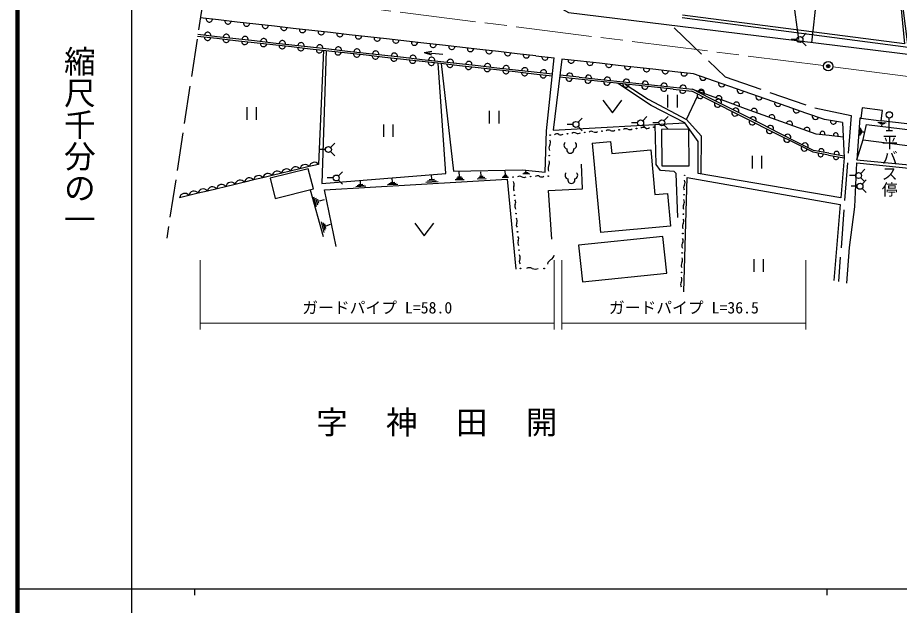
# Model space of a CAD drawing. Units: millimetres, scale not verified. Extents: x 40000 to 680000, y 20000 to 380000.
# Drawn here: x 40000 to 179484, y 202409 to 295421 of the extents above; entities that cross this region are included whole.
import ezdxf
from ezdxf.enums import TextEntityAlignment as Align

# ---------------------------------------------------------------- set-up
doc = ezdxf.new("R2010")
doc.units = ezdxf.units.MM
doc.header["$LTSCALE"] = 1000
doc.header["$PDMODE"] = 32
doc.header["$PDSIZE"] = 500
doc.linetypes.add('CHAIN', pattern=[18.5, 12, -1.5, 3.5, -1.5])
doc.linetypes.add('DASHED', pattern=[7.5, 6, -1.5])
for name, color, linetype, lineweight in [('M-BGD', 7, 'Continuous', 25), ('M-BGD-EXST', 7, 'Continuous', 25), ('M-BMK', 2, 'CHAIN', 13), ('M-BMK-SRVR', 3, 'Continuous', 25), ('M-STR-HTXT', 7, 'Continuous', 13), ('M-STR-STRC', 7, 'Continuous', 25), ('M-TTL', 2, 'Continuous', 140), ('M-TTL-BAND', 7, 'Continuous', 25)]:
    doc.layers.add(name, color=color, linetype=linetype, lineweight=lineweight)
doc.layers.add('M-BMK-HTXT', color=7, linetype='Continuous')
doc.layers.add('M-OTRS', color=6, linetype='Continuous')
doc.styles.add('@ＭＳ ゴシック', font='')
doc.styles.add('ＭＳ ゴシック', font='')
doc.styles.get('@ＭＳ ゴシック').set_extended_font_data('@MS Gothic')
doc.styles.get('ＭＳ ゴシック').set_extended_font_data('MS Gothic')

msp = doc.modelspace()

# ---------------------------------------------------------------- linework, layer by layer
at = {"layer": 'M-BGD', "linetype": 'DASHED'}
for p, q in [((69515, 299430), (63595, 260497)), ((143876, 293799), (151922, 286054)), ((151922, 286054), (166137, 281126)), ((166137, 281126), (171837, 279936)), ((171837, 279936), (169850, 253669))]:
    msp.add_line(p, q, dxfattribs=at)
at = {"layer": 'M-BGD'}
for p, q in [((71788, 295052), (68899, 295379)), ((74739, 294718), (71788, 295052)), ((80642, 294050), (74739, 294718)), ((83593, 293715), (80642, 294050)), ((89496, 293047), (83593, 293715)), ((92447, 292713), (89496, 293047)), ((164099, 292282), (164766, 292949)), ((68460, 292492), (71518, 292150)), ((68505, 292788), (71552, 292448)), ((71518, 292150), (74469, 291820)), ((71552, 292448), (74502, 292118)), ((74469, 291820), (77420, 291490)), ((74502, 292118), (77453, 291788)), ((77453, 291788), (80404, 291458)), ((95398, 292379), (92447, 292713)), ((98350, 292044), (95398, 292379)), ((104252, 291376), (98350, 292044)), ((163294, 291949), (162352, 291949)), ((164099, 291615), (164766, 290949)), ((77420, 291490), (80370, 291160)), ((80370, 291160), (83321, 290830)), ((80404, 291458), (86305, 290799)), ((83321, 290830), (86272, 290500)), ((86272, 290500), (92173, 289841)), ((86305, 290799), (89256, 290469)), ((88363, 290267), (87589, 272190)), ((89256, 290469), (92206, 290139)), ((92206, 290139), (95157, 289809)), ((107203, 291042), (104252, 291376)), ((113106, 290374), (107203, 291042)), ((116057, 290039), (113106, 290374)), ((92173, 289841), (95124, 289511)), ((95124, 289511), (98074, 289181)), ((95157, 289809), (98108, 289479)), ((98074, 289181), (101025, 288851)), ((98108, 289479), (101058, 289149)), ((101025, 288851), (103976, 288521)), ((101058, 289149), (104009, 288819)), ((104009, 288819), (106960, 288490)), ((104296, 289921), (105518, 290116)), ((104296, 289921), (107285, 289660)), ((104296, 289921), (105465, 289518)), ((119009, 289705), (116057, 290039)), ((121960, 289371), (119009, 289705)), ((121960, 289371), (124868, 289042)), ((129061, 288535), (126083, 288871)), ((103976, 288521), (106927, 288191)), ((106927, 288191), (109877, 287862)), ((106960, 288490), (109911, 288160)), ((109877, 287862), (112828, 287532)), ((109911, 288160), (112861, 287830)), ((112828, 287532), (115779, 287202)), ((112861, 287830), (115812, 287500)), ((115812, 287500), (118763, 287170)), ((132038, 288199), (129061, 288535)), ((135015, 287863), (132038, 288199)), ((137992, 287528), (135015, 287863)), ((140969, 287192), (137992, 287528)), ((115779, 287202), (118729, 286872)), ((118729, 286872), (121680, 286542)), ((118763, 287170), (121713, 286840)), ((121680, 286542), (124567, 286219)), ((121713, 286840), (124599, 286518)), ((128741, 285690), (125746, 286009)), ((128820, 285984), (125778, 286307)), ((128820, 285984), (131807, 285666)), ((143947, 286856), (140969, 287192)), ((146924, 286520), (143947, 286856)), ((161738, 281358), (146924, 286520)), ((131737, 285372), (128741, 285690)), ((137728, 284735), (131737, 285372)), ((131807, 285666), (134795, 285348)), ((134795, 285348), (137783, 285031)), ((140723, 284416), (137728, 284735)), ((137783, 285031), (140770, 284713)), ((140770, 284713), (143758, 284395)), ((143719, 284098), (140723, 284416)), ((143719, 284098), (146659, 283785)), ((143758, 284395), (146746, 284078)), ((149356, 282424), (146659, 283785)), ((146746, 284078), (149531, 283074)), ((149485, 282695), (146746, 284078)), ((145808, 279291), (147536, 283008)), ((160337, 276879), (149356, 282424)), ((152225, 281311), (149485, 282695)), ((149531, 283074), (152317, 282070)), ((152317, 282070), (155103, 281066)), ((154964, 279928), (152225, 281311)), ((155103, 281066), (157889, 280062)), ((164701, 280325), (161738, 281358)), ((173577, 281127), (173366, 279491)), ((176790, 280714), (173577, 281127)), ((176580, 279077), (176790, 280714)), ((157704, 278545), (154964, 279928)), ((157889, 280062), (160675, 279058)), ((160675, 279058), (166246, 277050)), ((167664, 279292), (164701, 280325)), ((170476, 278820), (167664, 279292)), ((173366, 279491), (173214, 279498)), ((173366, 279491), (176580, 279077)), ((146157, 277762), (141847, 277724)), ((141847, 277724), (141897, 271955)), ((146207, 271992), (146157, 277762)), ((160444, 277162), (157704, 278545)), ((170476, 278820), (170744, 273248)), ((173263, 276751), (173350, 277987)), ((173389, 276926), (173451, 277809)), ((173515, 277102), (173552, 277631)), ((176060, 278893), (177413, 278759)), ((176242, 278780), (177209, 278684)), ((176424, 278668), (177004, 278610)), ((176707, 278577), (176670, 278265)), ((163082, 275493), (160337, 276879)), ((163183, 275778), (160444, 277162)), ((166246, 277050), (168361, 276814)), ((168361, 276814), (170585, 276565)), ((173609, 277366), (173987, 277361)), ((130909, 275538), (133812, 275804)), ((130909, 275538), (132199, 261427)), ((133812, 275804), (133982, 273936)), ((165827, 274107), (163082, 275493)), ((165923, 274395), (163183, 275778)), ((133982, 273936), (140180, 274503)), ((140180, 274503), (140827, 267428)), ((168269, 273680), (165827, 274107)), ((168343, 273972), (165923, 274395)), ((168269, 273680), (170744, 273248)), ((168343, 273972), (170729, 273555)), ((87589, 272190), (86125, 271839)), ((85986, 271510), (79923, 269990)), ((84660, 271488), (80266, 270436)), ((86125, 271839), (84660, 271488)), ((86788, 268309), (85986, 271510)), ((109901, 270313), (109857, 271013)), ((113342, 270400), (113255, 271036)), ((117155, 270571), (117142, 271129)), ((121041, 270662), (119895, 270679)), ((120869, 270750), (120050, 270762)), ((120696, 270838), (120205, 270845)), ((120445, 270899), (120416, 271184)), ((141897, 271955), (146207, 271992)), ((75872, 269384), (74407, 269033)), ((77337, 269735), (75872, 269384)), ((78801, 270086), (77337, 269735)), ((80266, 270436), (78801, 270086)), ((79923, 269990), (80726, 266789)), ((94249, 269099), (94218, 269610)), ((99650, 269326), (98960, 269297)), ((99296, 269422), (99252, 269975)), ((106514, 269454), (104592, 269346)), ((106228, 269616), (104855, 269540)), ((105941, 269779), (105117, 269733)), ((105521, 269874), (105481, 270468)), ((110662, 269750), (109212, 269755)), ((110441, 269961), (109406, 269965)), ((110221, 270172), (109599, 270174)), ((114110, 269935), (112714, 269848)), ((113884, 270113), (112887, 270051)), ((113659, 270291), (113060, 270254)), ((117658, 270124), (116675, 270124)), ((117513, 270291), (116811, 270291)), ((117369, 270459), (116948, 270459)), ((70013, 267981), (68548, 267631)), ((74407, 269033), (70013, 267981)), ((80726, 266789), (86788, 268309)), ((86260, 268177), (88307, 260797)), ((95058, 268727), (93490, 268654)), ((94824, 268870), (93705, 268818)), ((94591, 269013), (93919, 268981)), ((100136, 269014), (98526, 268945)), ((99893, 269170), (98743, 269121)), ((68548, 267631), (65619, 266929)), ((87283, 265456), (86867, 266993)), ((87469, 265746), (87172, 266844)), ((87656, 266035), (87478, 266694)), ((87731, 266411), (88551, 266643)), ((140827, 267428), (142800, 267608)), ((142800, 267608), (143273, 262440)), ((88485, 261425), (88055, 263111)), ((88626, 261744), (88320, 262948)), ((88768, 262063), (88584, 262786)), ((88811, 262476), (89488, 262736)), ((143273, 262440), (132199, 261427)), ((142087, 260791), (128747, 259423)), ((142680, 255002), (142087, 260791)), ((128747, 259423), (129340, 253634)), ((129340, 253634), (142680, 255002))]:
    msp.add_line(p, q, dxfattribs=at)
for points in [[(145149, 295463), (180895, 290763), (178685, 308261), (180301, 291260), (145184, 295786)], [(123585, 298234), (127125, 296255), (144815, 294058), (182139, 289459)], [(88797, 290218), (88111, 269172), (107745, 270752), (106519, 288237)], [(106995, 288184), (108977, 271115), (119857, 271331), (123450, 270987), (123642, 277524), (124868, 289042)], [(126083, 288871), (124739, 277600), (145553, 278778)], [(170744, 273248), (170235, 266885), (147664, 270776), (147678, 275833), (145553, 278778), (140203, 281516), (134902, 285035)], [(136092, 284909), (139757, 282527), (145808, 279291), (148113, 276695), (148086, 270703)], [(173214, 279498), (172741, 272911), (173778, 276115), (174307, 278497), (205572, 274696), (223470, 275626), (225031, 276940)], [(224132, 277063), (223309, 276581), (205640, 275725), (176580, 279077)], [(144447, 263815), (144167, 270758), (143876, 271070), (141705, 271210), (141032, 272165), (140859, 278513)], [(173773, 276101), (205506, 271995), (211225, 272459), (213051, 273014), (226394, 273820), (229474, 276333)], [(124521, 260378), (123981, 268044), (129338, 268307), (129225, 272234)], [(171184, 253375), (171584, 259059), (172453, 265494), (172753, 272467), (190282, 270657), (192188, 249150)], [(172741, 272911), (190444, 271219), (201639, 270211), (203768, 270344), (211225, 272459)], [(90376, 259185), (88532, 268187), (117455, 269882), (118794, 255614)], [(145390, 252020), (145904, 270118), (170128, 265852), (169136, 253805)]]:
    msp.add_lwpolyline(points, dxfattribs=at)
for centre, radius in [((163766, 291949), 471), ((135166, 277666), 50), ((137895, 277872), 50), ((140624, 278078), 50), ((124249, 276842), 50), ((126978, 277048), 50), ((129707, 277254), 50), ((132436, 277460), 50), ((124098, 273586), 50), ((118369, 270193), 50), ((121158, 270261), 50), ((123947, 270330), 50), ((145520, 270462), 50), ((118606, 267302), 50), ((145422, 267391), 50), ((118842, 264412), 50), ((145324, 264321), 50), ((119078, 261522), 50), ((145226, 261250), 50), ((119315, 258631), 50), ((145128, 258179), 50), ((119551, 255741), 50), ((123287, 255713), 50), ((145031, 255108), 50)]:
    msp.add_circle(centre, radius, dxfattribs=at)
for centre, radius, start, end in [((70312, 295214), 495, 172.96692, 354.11304), ((73263, 294880), 495, 172.96679, 354.11317), ((76214, 294546), 495, 172.96679, 354.11317), ((70077, 292618), 495, 353.02641, 174.21547), ((79166, 294212), 495, 172.96698, 354.11183), ((82117, 293878), 495, 172.96679, 354.11317), ((85068, 293543), 495, 172.96749, 354.11259), ((88020, 293209), 495, 172.96584, 354.11297), ((90971, 292875), 495, 172.96679, 354.11317), ((70042, 292310), 495, 173.02749, 354.21554), ((72993, 291980), 495, 173.02641, 354.21547), ((73028, 292288), 495, 353.02749, 174.21554), ((75944, 291650), 495, 173.02641, 354.21547), ((75978, 291958), 495, 353.02749, 174.21554), ((78929, 291628), 495, 353.02749, 174.21554), ((81880, 291298), 495, 353.02749, 174.21554), ((93922, 292541), 495, 172.96749, 354.11259), ((96873, 292207), 495, 172.96692, 354.11304), ((99825, 291872), 495, 172.96571, 354.1131), ((102776, 291538), 495, 172.96749, 354.11259), ((78894, 291320), 495, 173.02755, 354.21433), ((81845, 290990), 495, 173.02755, 354.21433), ((84796, 290660), 495, 173.02755, 354.21433), ((84830, 290969), 495, 353.02749, 174.21554), ((87746, 290330), 495, 173.02755, 354.21433), ((87781, 290639), 495, 353.02749, 174.21554), ((90732, 290309), 495, 353.02749, 174.21554), ((93682, 289979), 495, 353.02749, 174.21554), ((96633, 289649), 495, 353.02749, 174.21554), ((105727, 291204), 495, 172.96679, 354.11317), ((108679, 290870), 495, 172.96679, 354.11317), ((111630, 290536), 495, 172.96698, 354.11183), ((114581, 290202), 495, 172.96679, 354.11317), ((90697, 290001), 495, 173.02749, 354.21554), ((93648, 289671), 495, 173.02749, 354.21554), ((96599, 289341), 495, 173.02749, 354.21554), ((99549, 289011), 495, 173.02749, 354.21554), ((99584, 289319), 495, 353.02806, 174.21509), ((102500, 288681), 495, 173.02749, 354.21554), ((102534, 288989), 495, 353.02749, 174.21554), ((105485, 288660), 495, 353.02819, 174.21496), ((108436, 288330), 495, 353.02749, 174.21554), ((117532, 289867), 495, 172.96679, 354.11317), ((120484, 289533), 495, 172.96584, 354.11297), ((123435, 289199), 495, 172.96679, 354.11317), ((127572, 288702), 499, 173.48981, 353.64227), ((105451, 288351), 495, 173.02819, 354.21496), ((108401, 288021), 495, 173.02749, 354.21554), ((111352, 287692), 495, 173.02819, 354.21496), ((111386, 288000), 495, 353.02819, 174.21496), ((114303, 287362), 495, 173.02749, 354.21554), ((114337, 287670), 495, 353.02755, 174.21433), ((117288, 287340), 495, 353.02755, 174.21433), ((120238, 287010), 495, 353.02755, 174.21433), ((130549, 288366), 499, 173.49108, 353.64101), ((133526, 288031), 499, 173.49057, 353.6405), ((136503, 287695), 499, 173.49051, 353.6417), ((139481, 287359), 499, 173.49165, 353.64056), ((117253, 287032), 495, 173.02749, 354.21554), ((120204, 286702), 495, 173.02749, 354.21554), ((123155, 286372), 495, 173.02749, 354.21554), ((123189, 286680), 495, 353.02755, 174.21433), ((127326, 286142), 501, 354.01645, 173.846), ((130313, 285824), 501, 354.01816, 173.84441), ((133301, 285506), 501, 354.01645, 173.846), ((142458, 287023), 499, 173.49051, 353.6417), ((145435, 286688), 499, 173.49165, 353.64056), ((148413, 286026), 524, 163.35739, 338.21702), ((127244, 285852), 502, 174.16566, 353.69638), ((130239, 285533), 502, 174.16674, 353.69644), ((133235, 285215), 502, 174.16668, 353.69536), ((136230, 284896), 502, 174.16566, 353.69638), ((136289, 285189), 501, 354.01816, 173.84441), ((139226, 284578), 502, 174.16566, 353.69638), ((139276, 284871), 501, 354.01702, 173.84555), ((142264, 284554), 501, 354.0172, 173.84423), ((145252, 284236), 501, 354.01702, 173.84555), ((151376, 284994), 524, 163.35739, 338.21702), ((142221, 284259), 502, 174.16566, 353.69638), ((145216, 283941), 502, 174.16674, 353.69644), ((147989, 283128), 513, 154.63083, 331.78865), ((148110, 283376), 512, 334.5128, 151.90724), ((148141, 283582), 494, 339.43516, 160.92803), ((154339, 283961), 524, 163.35651, 338.21686), ((150734, 281742), 513, 154.63135, 331.78813), ((150850, 281993), 512, 334.51179, 151.90775), ((150927, 282578), 494, 339.4357, 160.92788), ((153712, 281574), 494, 339.4357, 160.92788), ((157302, 282929), 524, 163.35651, 338.21686), ((160265, 281896), 524, 163.35739, 338.21634), ((153479, 280356), 513, 154.63135, 331.78813), ((153589, 280609), 512, 334.51333, 151.90621), ((156498, 280570), 494, 339.4357, 160.92788), ((163228, 280863), 524, 163.35739, 338.21634), ((156225, 278970), 513, 154.6311, 331.78888), ((156329, 279226), 512, 334.51356, 151.90748), ((159284, 279566), 494, 339.43463, 160.92895), ((162070, 278562), 494, 339.43477, 160.92842), ((166191, 279831), 524, 163.35739, 338.21634), ((169066, 279032), 476, 167.54861, 353.3664), ((133500, 277003), 635, 61.73048, 126.90432), ((134102, 278122), 635, 241.73004, 306.90643), ((136229, 277209), 635, 61.73048, 126.90432), ((136831, 278328), 635, 241.73004, 306.90643), ((138958, 277415), 635, 61.73048, 126.90432), ((139560, 278534), 635, 241.73311, 306.90335), ((158970, 277584), 513, 154.63159, 331.78889), ((159069, 277843), 512, 334.51231, 151.90723), ((164855, 277558), 494, 339.43516, 160.92803), ((125313, 276385), 635, 61.73071, 126.90409), ((125914, 277504), 635, 241.73004, 306.90643), ((128042, 276591), 635, 61.73071, 126.90409), ((128644, 277710), 635, 241.73004, 306.90643), ((130771, 276797), 635, 61.73071, 126.90409), ((131373, 277916), 635, 241.73004, 306.90643), ((161715, 276198), 513, 154.63159, 331.78889), ((161808, 276459), 512, 334.5128, 151.90724), ((167318, 277055), 376, 334.32817, 192.92009), ((169433, 276819), 376, 334.32738, 192.9207), ((124934, 274771), 880, 149.75873, 204.92618), ((123413, 275657), 880, 329.76074, 24.92557), ((164460, 274812), 513, 154.63211, 331.78837), ((164548, 275076), 512, 334.51307, 151.90747), ((167035, 273816), 421, 159.22943, 0.95205), ((167147, 274265), 418, 338.72325, 181.45751), ((169477, 273389), 421, 159.23143, 0.9503), ((169567, 273842), 418, 338.72325, 181.45751), ((85466, 271355), 817, 36.2979, 170.631), ((86931, 271706), 817, 36.29778, 170.63131), ((123262, 272401), 880, 329.75885, 24.92606), ((79607, 269952), 817, 36.2979, 170.631), ((81072, 270303), 817, 36.29778, 170.63131), ((82537, 270654), 817, 36.29778, 170.63131), ((84001, 271005), 817, 36.29778, 170.63131), ((124782, 271515), 880, 149.76074, 204.92557), ((73749, 268550), 817, 36.29778, 170.63131), ((75213, 268900), 817, 36.29893, 170.62997), ((76678, 269251), 817, 36.2988, 170.63028), ((78143, 269602), 817, 36.29784, 170.63051), ((117853, 269059), 707, 333.82879, 35.51971), ((119429, 269661), 658, 59.40475, 123.41686), ((120099, 270793), 658, 239.40779, 303.41382), ((122218, 269729), 658, 59.40824, 123.41333), ((122887, 270862), 658, 239.40786, 303.41375), ((144796, 269333), 788, 328.98515, 27.36662), ((67890, 267147), 817, 36.29778, 170.63131), ((69355, 267498), 817, 36.2979, 170.631), ((70819, 267848), 817, 36.29778, 170.63131), ((72284, 268199), 817, 36.29778, 170.63131), ((119122, 268436), 707, 153.82697, 215.51983), ((146146, 268521), 788, 148.98786, 207.36392), ((66425, 266796), 817, 36.29778, 170.63131), ((118089, 266169), 707, 333.8299, 35.5169), ((144698, 266262), 788, 328.98515, 27.36662), ((119358, 265545), 707, 153.82944, 215.51749), ((146048, 265450), 788, 148.98751, 207.36421), ((118326, 263279), 707, 333.82944, 35.51749), ((119595, 262655), 707, 153.8299, 215.5169), ((145950, 262379), 788, 148.98515, 207.36662), ((144600, 263191), 788, 328.98751, 27.36421), ((119831, 259765), 707, 153.82944, 215.51749), ((118562, 260388), 707, 333.82697, 35.51983), ((145852, 259308), 788, 148.98515, 207.36662), ((144502, 260120), 788, 328.98786, 27.36392), ((120067, 256874), 707, 153.82697, 215.51983), ((118798, 257498), 707, 333.8299, 35.5169), ((124848, 256217), 1047, 117.88011, 168.37958), ((123869, 258067), 1047, 297.88011, 348.37958), ((144405, 257049), 788, 328.98795, 27.36383), ((120944, 254690), 1141, 65.41056, 113.74671), ((121894, 256765), 1141, 245.41058, 293.74669), ((145755, 256238), 788, 148.98786, 207.36392), ((144307, 253978), 788, 328.98515, 27.36662), ((145657, 253167), 788, 148.98751, 207.36421)]:
    msp.add_arc(centre, radius, start, end, dxfattribs=at)
at = {"layer": 'M-BGD-EXST'}
for p, q in [((165624, 291439), (167702, 310377)), ((142829, 283216), (142829, 281216)), ((144329, 283216), (144329, 281216)), ((132581, 282380), (134081, 280380)), ((134081, 280380), (135581, 282380)), ((76232, 281255), (76232, 279255)), ((77732, 281255), (77732, 279255)), ((114602, 280658), (114602, 278658)), ((116102, 280658), (116102, 278658)), ((128662, 278855), (129329, 279521)), ((138883, 279091), (139549, 279758)), ((142245, 279107), (142912, 279774)), ((177885, 277533), (177885, 279533)), ((97873, 278533), (97873, 276533)), ((99373, 278533), (99373, 276533)), ((127857, 278521), (126914, 278521)), ((128662, 278188), (129329, 277521)), ((138078, 278758), (137135, 278758)), ((138883, 278425), (139549, 277758)), ((141440, 278774), (140498, 278774)), ((142245, 278440), (142912, 277774)), ((177385, 277533), (178385, 277533)), ((89495, 274877), (90161, 275544)), ((88690, 274544), (87747, 274544)), ((89495, 274211), (90161, 273544)), ((156186, 273541), (156186, 271541)), ((157686, 273541), (157686, 271541)), ((90736, 270376), (91403, 271043)), ((173366, 270760), (174033, 271427)), ((89932, 270043), (88989, 270043)), ((90736, 269709), (91403, 269043)), ((172561, 270427), (171618, 270427)), ((173366, 270094), (174033, 269427)), ((173590, 269065), (174257, 269731)), ((172785, 268731), (171842, 268731)), ((173590, 268398), (174257, 267731)), ((102818, 262869), (104318, 260869)), ((104318, 260869), (105818, 262869)), ((156441, 257180), (156441, 255180)), ((157941, 257180), (157941, 255180))]:
    msp.add_line(p, q, dxfattribs=at)
for centre, radius in [((177885, 280033), 500), ((128329, 278521), 471), ((138549, 278758), 471), ((141912, 278774), 471), ((89161, 274544), 471), ((173033, 270427), 471), ((90403, 270043), 471), ((173257, 268731), 471)]:
    msp.add_circle(centre, radius, dxfattribs=at)
for centre, radius, start, end in [((126994, 275217), 576, 130.60255, 257.46993), ((127844, 275217), 576, 282.5285, 49.39901), ((127419, 274521), 566, 166.31445, 13.68555), ((127169, 270448), 576, 130.6006, 257.47189), ((128019, 270448), 576, 282.52811, 49.3994), ((127594, 269752), 566, 166.31445, 13.68555)]:
    msp.add_arc(centre, radius, start, end, dxfattribs=at)
at = {"layer": 'M-BMK'}
for p, q in [((167487, 287830), (70372, 300078)), ((168975, 287639), (265718, 275017))]:
    msp.add_line(p, q, dxfattribs=at)
at = {"layer": 'M-BMK-SRVR'}
msp.add_circle((168231, 287736), 750, dxfattribs=at)
at = {"layer": 'M-OTRS'}
msp.add_point((168231, 287736), dxfattribs=at)
at = {"layer": 'M-STR-HTXT'}
for p, q in [((68899, 257053), (68899, 246053)), ((124868, 257053), (124868, 246053)), ((126083, 257053), (126083, 246053)), ((164701, 257053), (164701, 246053)), ((68899, 247053), (124868, 247053)), ((126083, 247053), (164701, 247053))]:
    msp.add_line(p, q, dxfattribs=at)
at = {"layer": 'M-STR-STRC'}
msp.add_line((163559, 291952), (161442, 308094), dxfattribs=at)
at = {"layer": 'M-TTL'}
msp.add_line((40000, 380000), (40000, 20000), dxfattribs=at)
at = {"layer": 'M-TTL-BAND'}
for p, q in [((58000, 370000), (58000, 20000)), ((40000, 205000), (579000, 205000)), ((68000, 205000), (68000, 204000)), ((168000, 205000), (168000, 204000))]:
    msp.add_line(p, q, dxfattribs=at)

# ---------------------------------------------------------------- texts
at = {"layer": 'M-BMK-HTXT', "style": '@ＭＳ ゴシック'}
msp.add_text('平バス停', height=1833, rotation=270, dxfattribs=at).set_placement((176463, 267001), align=Align.BOTTOM_RIGHT)
at = {"layer": 'M-BMK-HTXT', "insert": (87227, 229125), "char_height": 3666, "attachment_point": 7, "style": 'ＭＳ ゴシック'}
msp.add_mtext('\\T2.21;字神田開', dxfattribs=at)
at = {"layer": 'M-STR-HTXT', "style": 'ＭＳ ゴシック'}
for s, p in [('ガードパイプ L=58.0', (96884, 248053)), ('ガードパイプ L=36.5', (145392, 248053))]:
    msp.add_text(s, height=1833, dxfattribs=at).set_placement(p, align=Align.BOTTOM_CENTER)
at = {"layer": 'M-TTL-BAND', "style": '@ＭＳ ゴシック'}
msp.add_text('縮尺千分の一', height=3666, rotation=270, dxfattribs=at).set_placement((49777, 261030), align=Align.MIDDLE_RIGHT)

doc.saveas('drawing.dxf')
